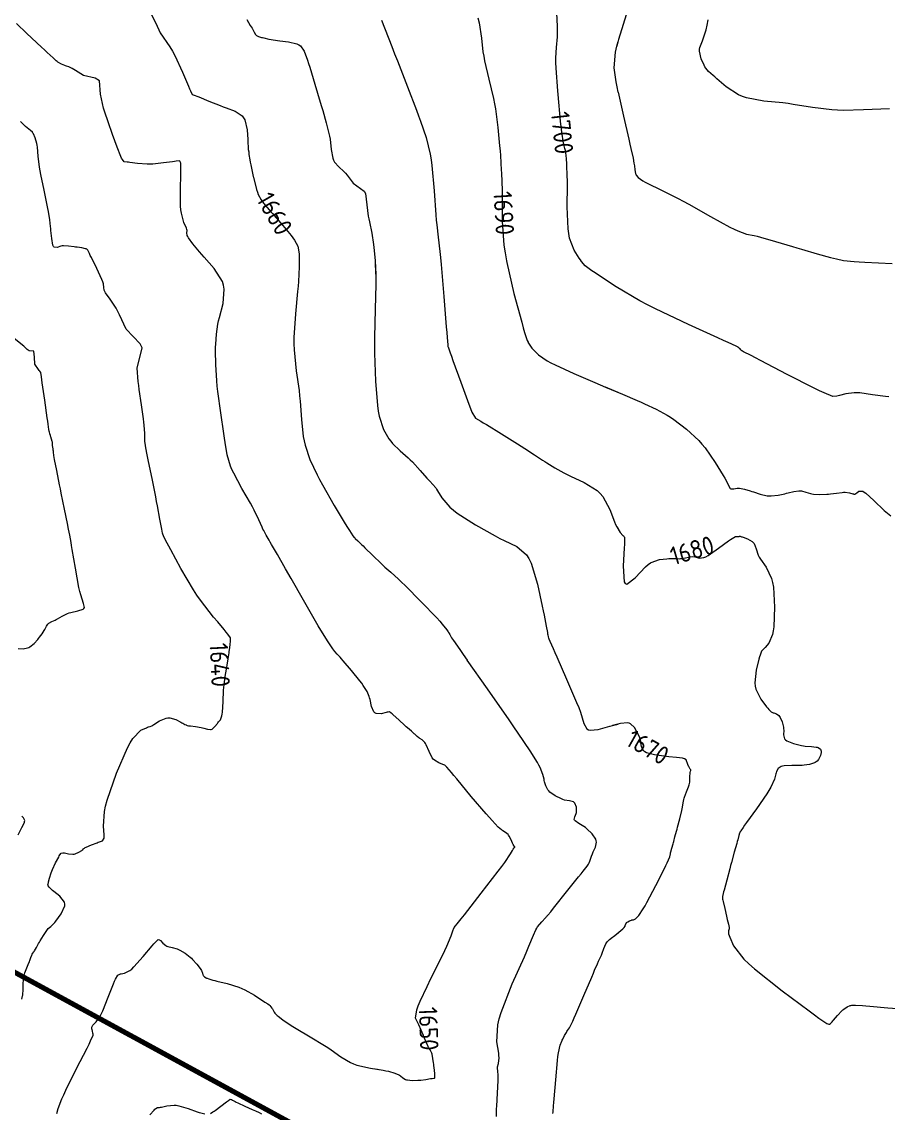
# Model space of a CAD drawing. Header units: millimetres. Extents: x 837477 to 838477, y 1189014 to 1191014.
# Drawn here: x 837752.1 to 837930.6, y 1190321.9 to 1190546.6 of the extents above; entities that cross this region are included whole.
import ezdxf

# ---------------------------------------------------------------- set-up
doc = ezdxf.new("R2010")
doc.units = ezdxf.units.MM
doc.header["$LTSCALE"] = 0.3
doc.layers.add('CORREDORVIA', color=94, linetype='Continuous', lineweight=80)
doc.layers.add('COTAS 10', color=252, linetype='Continuous', lineweight=9)
doc.styles.get("Standard").update_dxf_attribs({"font": 'isocp2.shx', "bigfont": '@extfont2.shx'})

msp = doc.modelspace()

# ---------------------------------------------------------------- linework, layer by layer
at = {"layer": 'CORREDORVIA'}
msp.add_lwpolyline([(838157.033, 1190996.193), (838237.174, 1190821.339), (838237.001, 1190602.875), (838240.031, 1190437.198), (838223.537, 1190366.272), (838184.199, 1189898.277), (837734.304, 1190149.151), (837849.078, 1189569.699), (837751.159, 1189231.384), (837593.191, 1189234.399), (837695.481, 1189679.225), (837660.573, 1189835.358), (837597.737, 1190012.464), (837490.666, 1190492.599), (837964.301, 1190234.408), (838010.155, 1190346.41), (837974.613, 1190516.877), (837969.419, 1190653.334), (837963.574, 1190795.982), (837910.676, 1191000.965)], close=True, dxfattribs=at)
at = {"layer": 'COTAS 10'}
for points in [[(837873.147, 1190577.984), (837875.512, 1190571.023), (837877.422, 1190567.165), (837878.387, 1190565.213), (837878.956, 1190564.035), (837879.428, 1190563.044), (837880.314, 1190561.023), (837880.507, 1190560.329), (837880.541, 1190560.174), (837880.568, 1190560.036), (837880.595, 1190559.672), (837880.531, 1190559.395), (837880.5, 1190559.311), (837880.463, 1190559.223), (837880.281, 1190558.881), (837879.631, 1190557.177), (837879.3, 1190556.231), (837878.902, 1190555.08), (837876.918, 1190549.209), (837875.016, 1190542.976), (837874.67, 1190541.596)], [(837777.711, 1190550.202), (837779.711, 1190546.354), (837780.574, 1190544.377), (837782.602, 1190541.473), (837783.115, 1190540.611), (837783.608, 1190539.723), (837785.213, 1190536.305), (837786.415, 1190533.417), (837786.653, 1190532.862), (837786.85, 1190532.415), (837787.219, 1190531.685), (837787.799, 1190531.456), (837788.129, 1190531.324), (837788.533, 1190531.163), (837790.604, 1190530.331), (837792.992, 1190529.385), (837793.596, 1190529.151), (837794.175, 1190528.93), (837796.059, 1190528.229), (837797.48, 1190527.266), (837797.766, 1190526.878), (837798.007, 1190526.438), (837798.49, 1190524.41), (837798.634, 1190522.435), (837798.661, 1190522.027), (837798.682, 1190521.68), (837798.71, 1190520.93), (837798.712, 1190520.623), (837798.716, 1190520.555), (837798.722, 1190520.495), (837798.757, 1190520.337), (837798.803, 1190520.117), (837798.817, 1190520.018), (837798.83, 1190519.901), (837798.881, 1190519.34), (837799.054, 1190518.211), (837799.145, 1190517.737), (837799.254, 1190517.192), (837799.779, 1190514.765), (837799.805, 1190514.642), (837800.455, 1190512.093), (837800.628, 1190511.549), (837800.797, 1190511.076), (837801.379, 1190509.95), (837801.913, 1190509.31), (837802.052, 1190509.142), (837802.186, 1190508.978), (837802.641, 1190508.421), (837803.394, 1190507.527), (837803.718, 1190507.151), (837804.091, 1190506.719), (837805.855, 1190504.697), (837807.598, 1190502.596), (837807.959, 1190502.115), (837808.267, 1190501.677), (837808.94, 1190500.461), (837809.186, 1190499.233), (837809.225, 1190498.787), (837809.252, 1190498.296), (837809.246, 1190496.142), (837809.071, 1190493.173), (837808.992, 1190492.168), (837808.9, 1190491.084), (837808.456, 1190486.506), (837808.16, 1190481.602), (837808.161, 1190480.311), (837808.197, 1190479.05), (837808.629, 1190474.739), (837809.198, 1190470.699), (837809.321, 1190469.609), (837809.43, 1190468.531), (837809.7, 1190464.739), (837810.071, 1190461.213), (837810.243, 1190460.303), (837810.446, 1190459.42), (837811.431, 1190456.471), (837812.924, 1190453.34), (837813.446, 1190452.344), (837814.017, 1190451.291), (837816.471, 1190447.02), (837818.738, 1190443.238), (837819.19, 1190442.494), (837819.566, 1190441.881), (837820.289, 1190440.761), (837820.58, 1190440.448), (837820.684, 1190440.344), (837820.797, 1190440.232), (837821.289, 1190439.767), (837822.103, 1190438.986), (837822.42, 1190438.676), (837822.777, 1190438.324), (837824.394, 1190436.714), (837826.104, 1190435.046), (837826.519, 1190434.659), (837826.909, 1190434.303), (837828.106, 1190433.286), (837829.697, 1190431.854), (837830.335, 1190431.237), (837831.059, 1190430.524), (837834.389, 1190427.152), (837837.566, 1190423.844), (837838.195, 1190423.172), (837838.715, 1190422.605), (837839.684, 1190421.439), (837839.926, 1190420.991), (837839.987, 1190420.878), (837840.046, 1190420.769), (837840.239, 1190420.414), (837840.464, 1190420.035), (837840.543, 1190419.911), (837840.63, 1190419.778), (837841.004, 1190419.228), (837842.339, 1190417.327), (837843.031, 1190416.342), (837843.863, 1190415.159)], [(837874.923, 1190491.834), (837874.506, 1190492.079), (837870.915, 1190494.428), (837870.173, 1190494.929), (837869.54, 1190495.364), (837868.164, 1190496.399), (837867.406, 1190497.258), (837867.163, 1190497.584), (837866.906, 1190497.948), (837865.858, 1190499.58), (837864.95, 1190502.094), (837864.782, 1190503.015), (837864.649, 1190504.033), (837864.47, 1190508.519), (837864.49, 1190512.967), (837864.487, 1190513.562), (837864.484, 1190513.96), (837864.472, 1190514.849), (837864.387, 1190517.201), (837864.28, 1190518.601), (837864.255, 1190518.89), (837864.232, 1190519.136), (837864.165, 1190519.672), (837864.062, 1190520.133), (837864.016, 1190520.333), (837863.963, 1190520.564), (837863.708, 1190521.66), (837863.347, 1190523.985), (837863.227, 1190524.99), (837863.097, 1190526.153), (837862.557, 1190531.66), (837862.498, 1190532.458), (837862.146, 1190537.12), (837862.098, 1190538.252), (837862.078, 1190539.22), (837862.245, 1190541.348), (837862.445, 1190543.524), (837862.447, 1190544.523), (837862.424, 1190545.693), (837862.147, 1190551.348)], [(837825.068, 1190404.17), (837824.84, 1190404.306), (837824.641, 1190404.498), (837824.165, 1190405.643), (837823.845, 1190407.031), (837823.745, 1190407.375), (837823.639, 1190407.702), (837823.213, 1190408.736), (837822.442, 1190409.952), (837822.118, 1190410.394), (837821.747, 1190410.882), (837820.009, 1190413.021), (837818.306, 1190415.024), (837817.956, 1190415.425), (837817.659, 1190415.759), (837817.028, 1190416.413), (837816.572, 1190416.937), (837816.385, 1190417.19), (837816.172, 1190417.489), (837815.184, 1190418.96), (837813.7, 1190421.353), (837813.174, 1190422.234), (837812.598, 1190423.21), (837810.102, 1190427.523), (837807.563, 1190431.963), (837806.399, 1190433.999), (837804.736, 1190436.91), (837803.539, 1190438.999), (837803.273, 1190439.46), (837803.036, 1190439.871), (837802.416, 1190440.931), (837801.924, 1190441.85), (837801.767, 1190442.172), (837801.602, 1190442.524), (837800.931, 1190444.036), (837799.95, 1190446.068), (837799.59, 1190446.748), (837799.19, 1190447.477), (837797.428, 1190450.533), (837795.74, 1190453.65), (837795.389, 1190454.418), (837795.087, 1190455.145), (837794.417, 1190457.428), (837794.003, 1190459.981), (837793.863, 1190460.878), (837793.712, 1190461.858), (837793.075, 1190466.086), (837792.487, 1190470.519), (837792.367, 1190471.629), (837792.265, 1190472.687), (837792.05, 1190476.086), (837792.011, 1190478.906), (837792.02, 1190479.601), (837792.039, 1190480.258), (837792.177, 1190482.317), (837792.506, 1190484.384), (837792.644, 1190485.045), (837792.802, 1190485.745), (837793.544, 1190488.593), (837793.799, 1190491.585), (837793.65, 1190492.375), (837793.407, 1190493.149), (837791.734, 1190495.804), (837789.664, 1190498.14), (837789.169, 1190498.712), (837788.708, 1190499.251), (837787.329, 1190500.928), (837786.44, 1190502.162), (837786.288, 1190502.422), (837786.177, 1190502.647), (837786.117, 1190503.164), (837786.149, 1190503.667), (837786.096, 1190503.884), (837786.016, 1190504.134), (837785.504, 1190505.316), (837784.972, 1190507.204), (837784.88, 1190507.899), (837784.811, 1190508.67), (837784.762, 1190512.074), (837784.838, 1190515.277), (837784.848, 1190515.921), (837784.854, 1190516.459), (837784.835, 1190517.524), (837784.751, 1190517.826), (837784.716, 1190517.883), (837784.676, 1190517.928), (837784.488, 1190517.997), (837783.862, 1190517.928), (837783.546, 1190517.886), (837783.168, 1190517.834), (837781.287, 1190517.565), (837779.079, 1190517.346), (837778.495, 1190517.325), (837777.922, 1190517.322), (837775.952, 1190517.456), (837774.377, 1190517.66), (837774.053, 1190517.702), (837773.779, 1190517.737), (837773.195, 1190517.809), (837772.811, 1190518.284), (837772.662, 1190518.574), (837772.495, 1190518.931), (837771.739, 1190520.792), (837770.778, 1190523.434), (837770.482, 1190524.285), (837770.172, 1190525.187), (837768.945, 1190528.874), (837768.297, 1190531.715), (837768.077, 1190534.486), (837767.221, 1190535.023), (837764.786, 1190535.593), (837763.141, 1190536.615), (837762.792, 1190536.821), (837762.488, 1190536.994), (837761.771, 1190537.344), (837761.287, 1190537.517), (837761.129, 1190537.58), (837760.962, 1190537.649), (837760.271, 1190537.951), (837759.542, 1190538.35), (837759.351, 1190538.48), (837759.163, 1190538.619), (837758.524, 1190539.194), (837757.325, 1190540.355), (837756.786, 1190540.864), (837756.156, 1190541.454), (837753.133, 1190544.262), (837751.016, 1190546.27)], [(837798.48, 1190547.096), (837799.169, 1190545.861), (837799.541, 1190545.339), (837799.631, 1190545.194), (837799.715, 1190545.048), (837799.972, 1190544.515), (837800.243, 1190544.051), (837800.335, 1190543.949), (837800.435, 1190543.857), (837800.861, 1190543.619), (837801.477, 1190543.438), (837801.697, 1190543.383), (837801.938, 1190543.325), (837802.987, 1190543.096), (837804.335, 1190542.857), (837804.764, 1190542.793), (837805.218, 1190542.73), (837807.061, 1190542.507), (837808.775, 1190542.08), (837809.147, 1190541.888), (837809.475, 1190541.664), (837810.29, 1190540.585), (837810.946, 1190538.757), (837811.174, 1190538.059), (837811.422, 1190537.279), (837812.485, 1190533.771), (837813.569, 1190530.09), (837813.831, 1190529.201), (837814.076, 1190528.368), (837814.823, 1190525.83), (837815.368, 1190523.672), (837815.486, 1190523.078), (837815.59, 1190522.487), (837815.848, 1190520.365), (837816.182, 1190518.526), (837816.335, 1190518.113), (837816.513, 1190517.741), (837817.374, 1190516.744), (837818.453, 1190515.796), (837818.77, 1190515.455), (837819.094, 1190515.08), (837820.329, 1190513.441), (837822.652, 1190511.786), (837822.912, 1190511.265), (837823.431, 1190506.642), (837823.584, 1190506.051), (837823.729, 1190505.443), (837824.19, 1190503.112), (837824.552, 1190500.759), (837824.635, 1190500.138), (837824.71, 1190499.529), (837824.918, 1190497.439), (837825.008, 1190494.686), (837825.008, 1190493.659), (837824.998, 1190492.517), (837824.872, 1190487.439), (837824.766, 1190481.626), (837824.768, 1190480.02), (837824.784, 1190478.417), (837824.954, 1190472.642), (837825.362, 1190467.603), (837825.527, 1190466.463), (837825.716, 1190465.434), (837826.588, 1190462.642), (837827.736, 1190460.717), (837828.099, 1190460.234), (837828.481, 1190459.774), (837830.024, 1190458.296), (837831.679, 1190456.86), (837832.131, 1190456.427), (837832.581, 1190455.978), (837834.184, 1190454.227), (837835.55, 1190452.656), (837835.85, 1190452.32), (837836.116, 1190452.027), (837836.794, 1190451.325), (837837.354, 1190450.645), (837837.545, 1190450.365), (837837.753, 1190450.046), (837838.635, 1190448.561), (837840.299, 1190446.649), (837841, 1190446.061), (837841.804, 1190445.446), (837845.574, 1190443.011), (837849.585, 1190440.745), (837850.541, 1190440.238), (837851.43, 1190439.782), (837854.084, 1190438.567), (837856.087, 1190436.842), (837856.567, 1190436.065), (837857.013, 1190435.157), (837858.352, 1190430.796), (837859.31, 1190426.301), (837859.516, 1190425.308), (837859.696, 1190424.424), (837860.133, 1190422.144), (837860.358, 1190420.853), (837860.404, 1190420.593), (837860.444, 1190420.376), (837860.529, 1190419.943), (837860.605, 1190419.713), (837860.638, 1190419.624), (837860.677, 1190419.523), (837860.861, 1190419.067), (837861.526, 1190417.543), (837861.868, 1190416.77), (837862.278, 1190415.845), (837864.328, 1190411.235), (837866.393, 1190406.428), (837866.812, 1190405.379), (837867.166, 1190404.452), (837867.893, 1190402.122), (837868.523, 1190401), (837868.816, 1190400.834), (837869.159, 1190400.732), (837870.824, 1190400.885), (837872.749, 1190401.421), (837873.256, 1190401.56), (837873.299, 1190401.572), (837873.751, 1190401.694), (837874.923, 1190402.004)], [(837826.226, 1190547.01), (837828.321, 1190541.563), (837828.899, 1190540.07), (837829.477, 1190538.584), (837831.557, 1190533.272), (837833.41, 1190528.467), (837833.844, 1190527.301), (837834.243, 1190526.206), (837835.402, 1190522.845), (837836.222, 1190519.397), (837836.409, 1190518.248), (837836.579, 1190517.014), (837837.045, 1190511.855), (837837.387, 1190506.913), (837837.478, 1190505.817), (837837.568, 1190504.837), (837837.88, 1190502.282), (837838.243, 1190499.324), (837838.366, 1190498.091), (837838.498, 1190496.678), (837839.052, 1190490.081), (837839.547, 1190483.821), (837839.641, 1190482.621), (837839.717, 1190481.653), (837839.835, 1190480.081), (837839.834, 1190480.018), (837839.834, 1190479.983), (837839.836, 1190479.92), (837839.851, 1190479.845), (837839.859, 1190479.819), (837839.869, 1190479.792), (837839.92, 1190479.678), (837840.355, 1190478.483), (837840.607, 1190477.774), (837840.916, 1190476.902), (837842.508, 1190472.388), (837844.171, 1190467.86), (837844.525, 1190466.979), (837844.833, 1190466.259), (837845.562, 1190465.007), (837846.64, 1190464.392), (837847.168, 1190464.074), (837847.796, 1190463.693), (837850.893, 1190461.785), (837854.222, 1190459.702), (837854.997, 1190459.211), (837855.708, 1190458.757), (837857.743, 1190457.427), (837859.361, 1190456.361), (837859.809, 1190456.074), (837860.256, 1190455.791), (837861.874, 1190454.795), (837863.785, 1190453.742), (837864.418, 1190453.422), (837865.096, 1190453.089), (837867.919, 1190451.786), (837870.629, 1190450.087), (837871.235, 1190449.505), (837871.779, 1190448.875), (837873.222, 1190446.199), (837874.185, 1190443.65), (837874.425, 1190443.101), (837874.655, 1190442.62), (837874.923, 1190442.192)], [(837846.032, 1190547.453), (837846.289, 1190546.408), (837846.771, 1190543.302), (837847.087, 1190540.432), (837847.241, 1190539.538), (837847.423, 1190538.599), (837848.318, 1190534.849), (837849.262, 1190530.861), (837849.475, 1190529.773), (837849.668, 1190528.692), (837850.189, 1190524.849), (837850.53, 1190521.113), (837850.61, 1190520.1), (837850.683, 1190519.096), (837850.862, 1190516.055), (837850.891, 1190515.551), (837851.016, 1190511.897), (837851.036, 1190510.826), (837851.051, 1190509.729), (837851.052, 1190505.551), (837851.4, 1190500.627), (837851.634, 1190499.06), (837851.926, 1190497.404), (837851.999, 1190497.09)], [(837930.824, 1190528.7), (837925.513, 1190528.539), (837921.268, 1190528.403), (837920.118, 1190528.438), (837918.979, 1190528.505), (837914.958, 1190529.01), (837911.022, 1190529.644), (837909.937, 1190529.793), (837908.854, 1190529.93), (837904.958, 1190530.33), (837901.402, 1190530.975), (837900.533, 1190531.267), (837899.714, 1190531.608), (837897.173, 1190533.251), (837895.275, 1190534.928), (837894.861, 1190535.291), (837894.496, 1190535.61), (837893.579, 1190536.398), (837892.977, 1190537.11), (837892.81, 1190537.382), (837892.643, 1190537.685), (837892.039, 1190539.049), (837891.71, 1190540.575), (837891.716, 1190540.98), (837891.765, 1190541.379), (837892.293, 1190542.756), (837893.062, 1190545.017), (837893.262, 1190545.972), (837893.456, 1190547.071)], [(837874.932, 1190532.129), (837874.706, 1190533.264), (837874.513, 1190534.297), (837874.093, 1190537.176), (837874.403, 1190540.367), (837874.67, 1190541.596), (837874.923, 1190542.607)], [(837874.932, 1190532.129), (837876.026, 1190527.176), (837877.127, 1190522.439), (837877.357, 1190521.439), (837877.555, 1190520.575), (837878.001, 1190518.581), (837878.202, 1190517.53), (837878.245, 1190517.261), (837878.283, 1190517), (837878.375, 1190516.138), (837878.511, 1190515.407), (837878.576, 1190515.23), (837878.654, 1190515.064), (837879.034, 1190514.557), (837880.036, 1190513.904), (837880.506, 1190513.647), (837881.059, 1190513.356), (837883.748, 1190512.029), (837887.277, 1190510.251), (837888.359, 1190509.677), (837889.487, 1190509.067), (837893.938, 1190506.567), (837897.969, 1190504.345), (837898.831, 1190503.911), (837899.584, 1190503.556), (837901.387, 1190502.925), (837902.96, 1190502.617), (837903.569, 1190502.465), (837904.251, 1190502.283), (837907.34, 1190501.387), (837910.837, 1190500.34), (837911.777, 1190500.064), (837912.705, 1190499.794), (837915.953, 1190498.87), (837918.715, 1190498.119), (837919.336, 1190497.958), (837919.894, 1190497.817), (837921.39, 1190497.48), (837923.585, 1190497.26), (837924.585, 1190497.193), (837925.754, 1190497.124), (837931.39, 1190496.852)], [(837752.07, 1190345.362), (837752.272, 1190345.991), (837752.308, 1190346.185), (837752.336, 1190346.387), (837752.362, 1190347.191), (837752.354, 1190348.043), (837752.36, 1190348.277), (837752.369, 1190348.509), (837752.434, 1190349.337), (837752.596, 1190350.215), (837752.668, 1190350.478), (837752.752, 1190350.75), (837753.15, 1190351.806), (837753.565, 1190352.809), (837753.659, 1190353.047), (837753.744, 1190353.268), (837753.976, 1190353.927), (837754.143, 1190354.394), (837754.187, 1190354.495), (837754.23, 1190354.583), (837754.377, 1190354.799), (837754.571, 1190355.06), (837754.644, 1190355.176), (837754.726, 1190355.312), (837755.089, 1190355.96), (837755.567, 1190356.815), (837755.721, 1190357.081), (837755.884, 1190357.36), (837756.549, 1190358.471), (837757.22, 1190359.479), (837757.386, 1190359.692), (837757.543, 1190359.877), (837758.042, 1190360.309), (837758.646, 1190360.854), (837758.871, 1190361.11), (837759.121, 1190361.412), (837760.229, 1190362.885), (837760.956, 1190364.526), (837760.965, 1190364.935), (837760.891, 1190365.323), (837759.93, 1190366.56), (837758.677, 1190367.517), (837758.419, 1190367.728), (837758.199, 1190367.917), (837757.726, 1190368.406), (837757.551, 1190368.692), (837757.519, 1190368.754), (837757.495, 1190368.807), (837757.467, 1190368.934), (837757.531, 1190369.185), (837757.565, 1190369.317), (837757.606, 1190369.476), (837757.812, 1190370.273), (837758.158, 1190371.344), (837758.287, 1190371.675), (837758.43, 1190372.022), (837759.067, 1190373.399), (837759.691, 1190374.607), (837759.826, 1190374.847), (837759.944, 1190375.046), (837760.235, 1190375.423), (837760.573, 1190375.47), (837760.721, 1190375.461), (837760.894, 1190375.442), (837761.713, 1190375.295), (837762.638, 1190375.211), (837762.876, 1190375.232), (837763.107, 1190375.272), (837763.876, 1190375.578), (837764.448, 1190375.947), (837764.555, 1190376.027), (837764.639, 1190376.097), (837764.755, 1190376.27), (837764.992, 1190376.465), (837765.152, 1190376.548), (837765.353, 1190376.644), (837766.42, 1190377.099), (837767.587, 1190377.559), (837767.852, 1190377.658), (837768.09, 1190377.745), (837768.739, 1190377.959), (837769.058, 1190378.499), (837769.088, 1190378.793), (837769.094, 1190379.148), (837768.909, 1190380.95), (837769.112, 1190383.97), (837769.363, 1190385.093), (837769.699, 1190386.341), (837771.617, 1190391.884), (837773.886, 1190397.114), (837774.443, 1190398.164), (837774.969, 1190399.041), (837776.614, 1190400.771), (837777.789, 1190401.251), (837778.019, 1190401.34), (837778.208, 1190401.411), (837778.545, 1190401.508), (837778.879, 1190401.665), (837779.065, 1190401.774), (837779.292, 1190401.911), (837780.452, 1190402.638), (837781.834, 1190403.239), (837782.201, 1190403.296), (837782.562, 1190403.305), (837783.808, 1190402.943), (837784.829, 1190402.376), (837785.049, 1190402.257), (837785.24, 1190402.154), (837785.703, 1190401.916), (837785.942, 1190401.805), (837785.994, 1190401.781), (837786.039, 1190401.761), (837786.147, 1190401.712), (837786.453, 1190401.659), (837786.623, 1190401.635), (837786.83, 1190401.607), (837787.882, 1190401.473), (837789.046, 1190401.291), (837789.323, 1190401.234), (837789.58, 1190401.172), (837790.345, 1190400.924), (837790.965, 1190400.846), (837791.131, 1190400.892), (837791.294, 1190400.967), (837791.864, 1190401.483), (837792.376, 1190402.125), (837792.503, 1190402.28), (837792.623, 1190402.426), (837793.003, 1190402.869), (837793.292, 1190403.672), (837793.354, 1190404.044), (837793.41, 1190404.482), (837793.546, 1190406.604), (837793.669, 1190408.954), (837793.716, 1190409.535), (837793.768, 1190410.086), (837794.003, 1190411.824), (837794.26, 1190413.315), (837794.326, 1190413.71), (837794.39, 1190414.098), (837794.603, 1190415.435), (837794.785, 1190416.658), (837794.829, 1190416.974), (837794.871, 1190417.28), (837794.999, 1190418.303), (837795.084, 1190419.11), (837795.098, 1190419.28), (837795.108, 1190419.427), (837795.111, 1190419.763), (837794.555, 1190420.532), (837794.213, 1190420.951), (837793.789, 1190421.459), (837792.452, 1190423.023), (837791.58, 1190424.04), (837788.886, 1190427.499), (837788.157, 1190428.56), (837787.435, 1190429.667), (837784.887, 1190434.04), (837782.828, 1190437.875), (837782.413, 1190438.643), (837782.067, 1190439.283), (837781.378, 1190440.531), (837781.098, 1190441.344), (837781.008, 1190441.709), (837780.914, 1190442.135), (837780.531, 1190444.18), (837780.032, 1190446.953), (837779.864, 1190447.838), (837779.683, 1190448.773), (837778.925, 1190452.574), (837778.214, 1190456.061), (837777.933, 1190457.438), (837777.631, 1190458.925), (837777.494, 1190459.88), (837777.468, 1190460.184), (837777.447, 1190460.506), (837777.414, 1190461.813), (837777.311, 1190463.59), (837777.245, 1190464.208), (837777.163, 1190464.881), (837776.734, 1190467.768), (837776.277, 1190470.894), (837776.178, 1190471.717), (837776.09, 1190472.523), (837775.873, 1190475.284), (837776.874, 1190479.51), (837776.498, 1190480.314), (837773.596, 1190483.359), (837772.25, 1190486.296), (837771.888, 1190486.99), (837771.531, 1190487.631), (837770.279, 1190489.517), (837769.342, 1190490.823), (837769.183, 1190491.1), (837769.067, 1190491.34), (837769.013, 1190491.898), (837768.928, 1190492.692), (837768.793, 1190493.08), (837768.61, 1190493.541), (837767.545, 1190495.815), (837766.426, 1190498.07), (837766.209, 1190498.519), (837766.031, 1190498.891), (837765.724, 1190499.605), (837765.503, 1190499.808), (837765.379, 1190499.858), (837765.229, 1190499.907), (837764.462, 1190500.062), (837763.472, 1190500.207), (837763.181, 1190500.249), (837762.882, 1190500.291), (837761.744, 1190500.453), (837760.654, 1190500.513), (837760.387, 1190500.492), (837760.134, 1190500.455), (837759.346, 1190500.186), (837758.758, 1190500.234), (837758.631, 1190500.396), (837758.52, 1190500.623), (837758.253, 1190501.984), (837758.091, 1190503.661), (837758.047, 1190504.089), (837758.004, 1190504.5), (837757.852, 1190505.851), (837757.581, 1190507.544), (837757.463, 1190508.17), (837757.326, 1190508.864), (837756.677, 1190511.942), (837756.027, 1190515.167), (837755.889, 1190515.955), (837755.769, 1190516.697), (837755.491, 1190518.996), (837755.299, 1190520.792), (837755.233, 1190521.216), (837755.162, 1190521.609), (837754.861, 1190522.766), (837754.505, 1190523.57), (837754.399, 1190523.741), (837754.29, 1190523.889), (837753.868, 1190524.236), (837752.855, 1190525.076), (837752.372, 1190525.536), (837751.801, 1190526.093)], [(837825.008, 1190494.686), (837824.923, 1190497.272)], [(837851.999, 1190497.09), (837853.476, 1190490.688), (837855.069, 1190484.762), (837855.389, 1190483.605), (837855.656, 1190482.657), (837856.181, 1190480.979), (837856.378, 1190480.641), (837856.437, 1190480.538), (837856.499, 1190480.431), (837856.74, 1190480.01), (837857.171, 1190479.438), (837857.352, 1190479.237), (837857.56, 1190479.016), (837858.533, 1190478.061), (837860.352, 1190476.809), (837861.092, 1190476.402), (837861.935, 1190475.967), (837865.835, 1190474.177), (837870.148, 1190472.332), (837871.252, 1190471.864), (837872.316, 1190471.414), (837875.835, 1190469.941), (837878.883, 1190468.648), (837879.652, 1190468.311), (837880.387, 1190467.984), (837882.772, 1190466.878), (837885.046, 1190465.612), (837885.712, 1190465.184), (837886.394, 1190464.722), (837888.99, 1190462.772), (837891.547, 1190460.398), (837892.205, 1190459.669), (837892.842, 1190458.91), (837894.958, 1190455.906), (837896.587, 1190453.205), (837896.916, 1190452.635), (837897.192, 1190452.142), (837897.747, 1190451.006), (837898.033, 1190450.542), (837898.139, 1190450.472), (837898.256, 1190450.428), (837898.777, 1190450.482), (837899.474, 1190450.6), (837899.703, 1190450.596), (837899.947, 1190450.577), (837900.957, 1190450.376), (837902.134, 1190450.036), (837902.484, 1190449.929), (837902.843, 1190449.816), (837904.228, 1190449.362), (837905.673, 1190449.03), (837906.07, 1190448.994), (837906.467, 1190448.983), (837907.891, 1190449.142), (837909.248, 1190449.453), (837909.602, 1190449.536), (837909.947, 1190449.618), (837911.115, 1190449.903), (837912.17, 1190450.052), (837912.444, 1190450.048), (837912.711, 1190450.025), (837913.607, 1190449.775), (837914.566, 1190449.47), (837914.873, 1190449.412), (837915.197, 1190449.364), (837916.515, 1190449.284), (837917.912, 1190449.325), (837918.286, 1190449.353), (837918.654, 1190449.388), (837919.936, 1190449.577), (837921.099, 1190449.723), (837921.393, 1190449.733), (837921.674, 1190449.728), (837922.586, 1190449.599), (837923.269, 1190449.428), (837923.406, 1190449.397), (837923.521, 1190449.374), (837923.747, 1190449.352), (837923.914, 1190449.461), (837923.991, 1190449.521), (837924.082, 1190449.595), (837924.52, 1190449.967), (837925.312, 1190449.947), (837925.625, 1190449.773), (837925.979, 1190449.526), (837927.597, 1190448.024), (837929.729, 1190446.012), (837930.407, 1190445.442), (837931.122, 1190444.868)], [(837930.676, 1190469.428), (837930.006, 1190469.459), (837927.325, 1190469.828), (837924.724, 1190470.202), (837924.105, 1190470.235), (837923.53, 1190470.238), (837921.819, 1190469.996), (837920.551, 1190469.649), (837920.255, 1190469.586), (837919.983, 1190469.537), (837919.2, 1190469.48), (837917.373, 1190470.198), (837916.443, 1190470.638), (837915.328, 1190471.183), (837909.77, 1190474.021), (837904.28, 1190476.875), (837903.209, 1190477.43), (837902.333, 1190477.883), (837900.788, 1190478.67), (837900.534, 1190478.809), (837900.47, 1190478.854), (837900.41, 1190478.901), (837900.219, 1190479.095), (837900.054, 1190479.286), (837900.011, 1190479.332), (837899.968, 1190479.375), (837899.824, 1190479.506), (837899.657, 1190479.622), (837899.6, 1190479.656), (837899.539, 1190479.691), (837899.281, 1190479.824), (837897.601, 1190480.59), (837896.642, 1190481.024), (837895.47, 1190481.554), (837889.458, 1190484.27), (837882.659, 1190487.502), (837880.991, 1190488.358), (837879.416, 1190489.196), (837874.506, 1190492.079)], [(837751.355, 1190417.594), (837752.393, 1190417.52), (837753.295, 1190417.672), (837753.538, 1190417.775), (837753.778, 1190417.905), (837754.62, 1190418.595), (837755.377, 1190419.427), (837755.562, 1190419.647), (837755.738, 1190419.863), (837756.287, 1190420.603), (837756.714, 1190421.273), (837756.813, 1190421.444), (837756.904, 1190421.609), (837757.161, 1190422.152), (837757.451, 1190422.601), (837757.563, 1190422.708), (837757.689, 1190422.806), (837758.254, 1190423.097), (837758.98, 1190423.413), (837759.206, 1190423.528), (837759.443, 1190423.655), (837760.391, 1190424.211), (837761.507, 1190424.763), (837761.851, 1190424.886), (837762.21, 1190424.998), (837763.631, 1190425.295), (837764.739, 1190425.666), (837764.901, 1190425.824), (837765, 1190426.006), (837764.834, 1190426.862), (837764.222, 1190428.585), (837764.04, 1190429.312), (837763.853, 1190430.149), (837763.131, 1190434.077), (837762.494, 1190437.945), (837762.36, 1190438.744), (837762.245, 1190439.425), (837761.981, 1190440.899), (837761.728, 1190442.145), (837761.493, 1190443.301), (837760.899, 1190446.232), (837760.225, 1190449.568), (837760.049, 1190450.443), (837759.877, 1190451.298), (837759.297, 1190454.208), (837758.856, 1190456.476), (837758.773, 1190456.926), (837758.706, 1190457.298), (837758.608, 1190457.998), (837758.602, 1190458.222), (837758.594, 1190458.293), (837758.584, 1190458.369), (837758.525, 1190458.679), (837758.466, 1190459.018), (837758.455, 1190459.113), (837758.448, 1190459.208), (837758.443, 1190459.555), (837758.417, 1190459.937), (837758.396, 1190460.055), (837758.369, 1190460.178), (837758.225, 1190460.665), (837758.059, 1190461.155), (837758.018, 1190461.281), (837757.98, 1190461.401), (837757.864, 1190461.8), (837757.776, 1190462.156), (837757.756, 1190462.25), (837757.738, 1190462.342), (837757.686, 1190462.658), (837757.53, 1190463.767), (837757.446, 1190464.359), (837757.343, 1190465.074), (837756.824, 1190468.688), (837756.311, 1190472.251), (837756.213, 1190472.934), (837756.134, 1190473.486), (837756.006, 1190474.385), (837755.821, 1190474.673), (837755.705, 1190474.839), (837755.562, 1190475.043), (837754.812, 1190476.095), (837754.691, 1190477.556), (837754.578, 1190478.798), (837753.582, 1190478.867), (837753.171, 1190479.154), (837752.868, 1190479.459), (837752.489, 1190479.805), (837750.495, 1190481.394)], [(837874.923, 1190470.323), (837872.316, 1190471.414)], [(837874.655, 1190442.62), (837875.39, 1190441.447), (837875.929, 1190440.857), (837876.034, 1190440.744), (837876.121, 1190440.652), (837876.276, 1190440.5), (837876.247, 1190439.578), (837876.217, 1190439.001), (837876.177, 1190438.283), (837875.956, 1190434.529), (837876.164, 1190431.32), (837876.395, 1190430.946), (837876.701, 1190430.796), (837878.431, 1190432.115), (837880.549, 1190434.386), (837881.1, 1190434.837), (837881.634, 1190435.21), (837881.738, 1190435.251), (837883.434, 1190435.915), (837884.978, 1190436.062), (837885.35, 1190436.084), (837885.7, 1190436.098), (837886.764, 1190436.078), (837887.631, 1190436.057), (837887.855, 1190436.07), (837888.072, 1190436.09), (837888.801, 1190436.229), (837889.44, 1190436.386), (837889.601, 1190436.417), (837889.755, 1190436.443), (837890.253, 1190436.494), (837890.736, 1190436.452), (837890.88, 1190436.419), (837891.029, 1190436.377), (837891.607, 1190436.148), (837892.59, 1190436.287), (837892.995, 1190436.476), (837893.458, 1190436.731), (837895.609, 1190438.197), (837897.681, 1190439.722), (837898.093, 1190440.013), (837898.436, 1190440.248), (837899.09, 1190440.627), (837899.26, 1190440.636), (837899.297, 1190440.638), (837899.33, 1190440.641), (837899.41, 1190440.65), (837899.473, 1190440.653), (837899.495, 1190440.652), (837899.518, 1190440.651), (837899.616, 1190440.638), (837899.72, 1190440.63), (837899.747, 1190440.631), (837899.774, 1190440.633), (837899.863, 1190440.655), (837899.945, 1190440.676), (837899.966, 1190440.679), (837899.988, 1190440.679), (837900.062, 1190440.67), (837900.343, 1190440.578), (837900.495, 1190440.528), (837900.679, 1190440.466), (837901.612, 1190440.152), (837902.575, 1190439.602), (837902.778, 1190439.392), (837902.954, 1190439.157), (837903.359, 1190438.098), (837903.814, 1190436.776), (837904.021, 1190436.375), (837904.263, 1190435.958), (837905.431, 1190434.327), (837906.549, 1190432.006), (837906.76, 1190431.155), (837906.929, 1190430.213), (837907.181, 1190426.059), (837906.983, 1190422.038), (837906.867, 1190421.18), (837906.725, 1190420.434), (837905.991, 1190418.662), (837905.211, 1190417.766), (837905.04, 1190417.572), (837904.888, 1190417.402), (837904.499, 1190416.98), (837904.165, 1190416.217), (837904.047, 1190415.831), (837903.917, 1190415.369), (837903.359, 1190413.07), (837903.125, 1190410.456), (837903.2, 1190409.795), (837903.336, 1190409.162), (837904.334, 1190407.104), (837905.505, 1190405.565), (837905.75, 1190405.258), (837905.962, 1190405.004), (837906.442, 1190404.52), (837906.766, 1190404.367), (837906.879, 1190404.322), (837907.002, 1190404.277), (837907.53, 1190404.102), (837908.076, 1190403.734), (837908.211, 1190403.567), (837908.338, 1190403.371), (837908.738, 1190402.427), (837908.993, 1190401.336), (837909.029, 1190401.047), (837909.05, 1190400.763), (837909.001, 1190399.788), (837909.225, 1190398.939), (837909.418, 1190398.736), (837909.669, 1190398.546), (837911.046, 1190397.973), (837912.681, 1190397.582), (837913.093, 1190397.506), (837913.487, 1190397.446), (837914.765, 1190397.345), (837915.753, 1190397.262), (837915.965, 1190397.212), (837916.15, 1190397.151), (837916.595, 1190396.831), (837916.76, 1190396.39), (837916.769, 1190396.252), (837916.762, 1190396.107), (837916.604, 1190395.528), (837916.341, 1190394.973), (837916.268, 1190394.843), (837916.195, 1190394.725), (837915.931, 1190394.384), (837915.533, 1190394.114), (837915.376, 1190394.04), (837915.199, 1190393.966), (837914.388, 1190393.7), (837913.254, 1190393.502), (837912.872, 1190393.47), (837912.462, 1190393.448), (837910.736, 1190393.454), (837909.135, 1190393.409), (837908.802, 1190393.355), (837908.518, 1190393.283), (837907.894, 1190392.874), (837907.586, 1190392.212), (837907.502, 1190391.981), (837907.418, 1190391.729), (837907.119, 1190390.646), (837906.377, 1190388.97), (837906.014, 1190388.345), (837905.582, 1190387.65), (837903.453, 1190384.556), (837901.387, 1190381.697), (837900.995, 1190381.149), (837900.68, 1190380.708), (837900.195, 1190379.996), (837900.197, 1190379.965), (837900.191, 1190379.953), (837900.181, 1190379.939), (837900.12, 1190379.877), (837900.023, 1190379.703), (837899.992, 1190379.619), (837899.958, 1190379.519), (837899.816, 1190379.025), (837899.576, 1190378.139), (837899.48, 1190377.791), (837899.371, 1190377.398), (837898.871, 1190375.61), (837898.274, 1190373.457), (837898.104, 1190372.835), (837897.933, 1190372.202), (837897.298, 1190369.82), (837896.77, 1190367.81), (837896.665, 1190367.411), (837896.579, 1190367.08), (837896.418, 1190366.452), (837896.465, 1190365.962), (837896.509, 1190365.719), (837896.566, 1190365.428), (837896.887, 1190363.985), (837897.255, 1190362.432), (837897.343, 1190362.071), (837897.424, 1190361.74), (837897.666, 1190360.793), (837897.788, 1190360.129), (837897.793, 1190359.975), (837897.786, 1190359.836), (837897.659, 1190359.442), (837897.692, 1190358.772), (837897.786, 1190358.458), (837897.917, 1190358.088), (837898.697, 1190356.29), (837900.855, 1190353.555), (837901.854, 1190352.595), (837903.028, 1190351.548), (837908.721, 1190347.033), (837914.293, 1190342.906), (837915.392, 1190342.103), (837916.297, 1190341.447), (837917.962, 1190340.304), (837918.321, 1190340.194), (837918.404, 1190340.19), (837918.479, 1190340.196), (837918.69, 1190340.313), (837919.011, 1190340.681), (837919.155, 1190340.846), (837919.324, 1190341.038), (837920.134, 1190341.958), (837921.025, 1190342.902), (837921.245, 1190343.109), (837921.453, 1190343.292), (837922.109, 1190343.755), (837922.725, 1190343.996), (837922.908, 1190344.039), (837923.097, 1190344.072), (837923.823, 1190344.104), (837925.31, 1190343.999), (837925.979, 1190343.946), (837926.758, 1190343.882), (837930.502, 1190343.562), (837934.283, 1190343.243)], [(837849.899, 1190321.147), (837849.879, 1190322.238), (837849.895, 1190322.721), (837849.92, 1190323.282), (837850.088, 1190325.963), (837850.236, 1190328.609), (837850.249, 1190329.149), (837850.249, 1190329.604), (837850.149, 1190330.554), (837850.059, 1190331.033), (837850.067, 1190331.193), (837850.088, 1190331.365), (837850.283, 1190332.084), (837850.41, 1190333.252), (837850.39, 1190333.708), (837850.344, 1190334.221), (837849.979, 1190336.55), (837850.144, 1190340.024), (837850.434, 1190341.259), (837850.83, 1190342.612), (837853.141, 1190348.486), (837855.632, 1190354.063), (837856.141, 1190355.229), (837856.573, 1190356.231), (837857.481, 1190358.486), (837857.986, 1190359.635), (837858.163, 1190359.939), (837858.357, 1190360.239), (837859.191, 1190361.271), (837859.95, 1190362.075), (837860.096, 1190362.23), (837860.214, 1190362.356), (837860.409, 1190362.564), (837860.42, 1190362.577), (837860.422, 1190362.58), (837860.423, 1190362.583), (837860.427, 1190362.588), (837860.429, 1190362.59), (837860.43, 1190362.592), (837860.432, 1190362.594), (837860.438, 1190362.599), (837860.444, 1190362.603), (837860.45, 1190362.608), (837860.452, 1190362.609), (837860.453, 1190362.61), (837860.457, 1190362.612), (837861.049, 1190363.352), (837861.422, 1190363.817), (837861.884, 1190364.396), (837864.307, 1190367.427), (837866.79, 1190370.538), (837867.29, 1190371.167), (837867.709, 1190371.695), (837868.546, 1190372.761), (837868.818, 1190373.164), (837868.881, 1190373.273), (837868.938, 1190373.381), (837869.1, 1190373.762), (837869.228, 1190374.144), (837869.298, 1190374.362), (837869.425, 1190374.767), (837869.63, 1190375.3), (837869.714, 1190375.49), (837869.81, 1190375.699), (837870.256, 1190376.608), (837870.468, 1190377.665), (837870.416, 1190377.967), (837870.317, 1190378.272), (837869.561, 1190379.41), (837868.493, 1190380.445), (837868.197, 1190380.687), (837867.901, 1190380.908), (837866.833, 1190381.545), (837866.055, 1190382.063), (837865.941, 1190382.21), (837865.872, 1190382.358), (837865.991, 1190382.906), (837866.293, 1190383.548), (837866.339, 1190383.756), (837866.368, 1190383.976), (837866.34, 1190384.881), (837866.042, 1190385.682), (837865.902, 1190385.837), (837865.736, 1190385.963), (837864.932, 1190386.179), (837863.893, 1190386.354), (837863.58, 1190386.455), (837863.255, 1190386.578), (837861.991, 1190387.213), (837860.875, 1190388.002), (837860.644, 1190388.221), (837860.447, 1190388.442), (837860.016, 1190389.245), (837859.798, 1190390.102), (837859.734, 1190390.357), (837859.669, 1190390.62), (837859.425, 1190391.633), (837858.87, 1190393.026), (837858.61, 1190393.527), (837858.303, 1190394.08), (837856.812, 1190396.495), (837854.374, 1190400.118), (837853.472, 1190401.431), (837852.471, 1190402.879), (837848.033, 1190409.228), (837843.863, 1190415.159)], [(837824.923, 1190330.961), (837826.525, 1190330.7), (837827.103, 1190330.589), (837827.617, 1190330.482), (837828.932, 1190330.123), (837829.729, 1190329.77), (837829.917, 1190329.666), (837830.09, 1190329.56), (837830.594, 1190329.152), (837831.142, 1190328.809), (837831.343, 1190328.743), (837831.565, 1190328.689), (837832.542, 1190328.599), (837833.653, 1190328.627), (837833.958, 1190328.648), (837834.263, 1190328.675), (837835.358, 1190328.819), (837836.266, 1190328.967), (837836.452, 1190328.994), (837836.611, 1190329.017), (837836.952, 1190329.056), (837837.084, 1190329.068), (837837.11, 1190329.073), (837837.132, 1190329.08), (837837.176, 1190329.113), (837837.188, 1190329.175), (837837.189, 1190329.2), (837837.191, 1190329.229), (837837.19, 1190329.359), (837837.172, 1190329.663), (837837.162, 1190329.802), (837837.15, 1190329.963), (837837.089, 1190330.74), (837836.999, 1190331.673), (837836.969, 1190331.932), (837836.937, 1190332.193), (837836.801, 1190333.139), (837836.619, 1190333.988), (837836.557, 1190334.188), (837836.49, 1190334.372), (837836.206, 1190334.908), (837835.891, 1190335.409), (837835.804, 1190335.57), (837835.716, 1190335.742), (837835.402, 1190336.443), (837835.051, 1190337.294), (837834.94, 1190337.559), (837834.823, 1190337.837), (837834.353, 1190338.95), (837833.869, 1190340.059), (837833.744, 1190340.335), (837833.622, 1190340.597), (837833.215, 1190341.429), (837833.464, 1190343.128), (837833.757, 1190343.936), (837834.147, 1190344.89), (837835.603, 1190347.955), (837836.363, 1190349.556), (837838.738, 1190354.327), (837839.228, 1190355.348), (837839.645, 1190356.238), (837840.549, 1190358.367), (837840.906, 1190359.407), (837840.979, 1190359.611), (837841.041, 1190359.778), (837841.171, 1190360.078), (837842.057, 1190361.2), (837842.595, 1190361.885), (837843.26, 1190362.734), (837846.721, 1190367.154), (837850.257, 1190371.728), (837850.97, 1190372.674), (837851.567, 1190373.481), (837852.765, 1190375.238), (837853.154, 1190375.946), (837853.241, 1190376.091), (837853.32, 1190376.215), (837853.534, 1190376.479), (837853.628, 1190376.611), (837853.631, 1190376.651), (837853.625, 1190376.693), (837853.523, 1190376.857), (837853.323, 1190377.165), (837853.255, 1190377.298), (837853.181, 1190377.45), (837852.872, 1190378.171), (837852.493, 1190378.916), (837852.376, 1190379.084), (837852.254, 1190379.234), (837851.769, 1190379.64), (837851.22, 1190379.996), (837851.057, 1190380.115), (837850.89, 1190380.244), (837850.249, 1190380.786), (837848.989, 1190382.121), (837848.432, 1190382.751), (837847.784, 1190383.493), (837844.696, 1190387.11), (837841.683, 1190390.684), (837841.084, 1190391.398), (837840.587, 1190391.994), (837839.64, 1190393.152), (837839.217, 1190393.513), (837839.05, 1190393.606), (837838.861, 1190393.696), (837837.998, 1190393.997), (837837.078, 1190394.533), (837836.853, 1190394.771), (837836.641, 1190395.048), (837835.985, 1190396.373), (837835.422, 1190397.698), (837835.27, 1190397.976), (837835.119, 1190398.215), (837834.585, 1190398.754), (837834.109, 1190399.038), (837833.995, 1190399.115), (837833.887, 1190399.192), (837833.562, 1190399.467), (837833.208, 1190399.791), (837833.082, 1190399.899), (837832.945, 1190400.015), (837832.349, 1190400.501), (837831.539, 1190401.19), (837831.266, 1190401.434), (837830.972, 1190401.701), (837829.734, 1190402.858), (837828.61, 1190403.91), (837828.387, 1190404.111), (837828.203, 1190404.273), (837827.859, 1190404.534), (837827.538, 1190404.476), (837827.368, 1190404.437), (837827.164, 1190404.389), (837826.134, 1190404.133), (837825.068, 1190404.17), (837824.923, 1190404.256)], [(837874.226, 1190358.442), (837875.116, 1190359.146), (837875.903, 1190359.807), (837876.054, 1190359.948), (837876.177, 1190360.07), (837876.38, 1190360.361), (837876.416, 1190360.544), (837876.434, 1190360.599), (837876.455, 1190360.655), (837876.558, 1190360.874), (837876.746, 1190361.103), (837876.819, 1190361.167), (837876.903, 1190361.23), (837877.284, 1190361.459), (837877.681, 1190361.635), (837877.775, 1190361.665), (837877.862, 1190361.687), (837878.115, 1190361.698), (837878.406, 1190361.805), (837878.516, 1190361.887), (837878.639, 1190361.991), (837879.19, 1190362.559), (837880.115, 1190363.939), (837880.473, 1190364.556), (837880.877, 1190365.276), (837882.703, 1190368.721), (837884.431, 1190372.134), (837884.771, 1190372.833), (837885.052, 1190373.424), (837885.567, 1190374.67), (837885.712, 1190375.279), (837885.759, 1190375.468), (837885.809, 1190375.667), (837886.014, 1190376.461), (837886.248, 1190377.335), (837886.316, 1190377.584), (837886.385, 1190377.837), (837886.646, 1190378.775), (837886.963, 1190379.93), (837887.067, 1190380.319), (837887.179, 1190380.737), (837887.642, 1190382.499), (837888.062, 1190384.191), (837888.147, 1190384.565), (837888.217, 1190384.898), (837888.358, 1190385.764), (837888.494, 1190386.478), (837888.562, 1190386.716), (837888.643, 1190386.971), (837889.044, 1190388.039), (837889.439, 1190389.064), (837889.515, 1190389.293), (837889.578, 1190389.497), (837889.685, 1190390.033), (837889.735, 1190391.279), (837889.77, 1190391.795), (837889.783, 1190391.908), (837889.799, 1190392.01), (837889.867, 1190392.273), (837889.901, 1190392.453), (837889.895, 1190392.503), (837889.881, 1190392.553), (837889.775, 1190392.736), (837889.614, 1190392.992), (837889.566, 1190393.089), (837889.516, 1190393.198), (837889.325, 1190393.684), (837888.974, 1190394.664), (837888.62, 1190394.856), (837888.423, 1190394.903), (837888.184, 1190394.948), (837886.963, 1190395.09), (837885.358, 1190395.25), (837884.876, 1190395.306), (837884.378, 1190395.368), (837882.445, 1190395.634), (837880.792, 1190396.075), (837880.47, 1190396.246), (837880.207, 1190396.439), (837879.749, 1190397.313), (837879.648, 1190398.223), (837879.609, 1190398.439), (837879.567, 1190398.639), (837879.378, 1190399.23), (837879.082, 1190399.84), (837878.972, 1190400.051), (837878.85, 1190400.281), (837878.309, 1190401.267), (837877.493, 1190402.074), (837877.197, 1190402.192), (837876.872, 1190402.264), (837875.447, 1190402.142), (837873.751, 1190401.694)], [(837751.35, 1190379.191), (837752.122, 1190380.696), (837752.629, 1190381.7), (837752.685, 1190381.925), (837752.705, 1190382.128), (837752.473, 1190382.673), (837752.068, 1190383.006)], [(837861.501, 1190321.75), (837861.542, 1190322.153), (837861.658, 1190323.393), (837861.712, 1190324.038), (837861.776, 1190324.815), (837862.084, 1190328.711), (837862.447, 1190332.699), (837862.546, 1190333.534), (837862.643, 1190334.251), (837862.985, 1190335.866), (837863.33, 1190336.686), (837863.429, 1190336.901), (837863.529, 1190337.112), (837863.902, 1190337.832), (837864.288, 1190338.498), (837864.396, 1190338.675), (837864.505, 1190338.848), (837864.903, 1190339.447), (837865.607, 1190340.815), (837865.908, 1190341.473), (837866.256, 1190342.252), (837867.898, 1190346.076), (837869.505, 1190349.891), (837869.83, 1190350.664), (837870.104, 1190351.315), (837870.662, 1190352.644), (837870.885, 1190353.148), (837870.947, 1190353.279), (837871.011, 1190353.407), (837871.242, 1190353.836), (837871.504, 1190354.376), (837871.586, 1190354.573), (837871.672, 1190354.792), (837872.018, 1190355.752), (837872.424, 1190356.71), (837872.548, 1190356.926), (837872.676, 1190357.122), (837873.182, 1190357.651), (837873.806, 1190358.118), (837874.01, 1190358.274), (837874.226, 1190358.442), (837874.923, 1190358.994)], [(837759.333, 1190321.812), (837759.597, 1190322.819), (837760.372, 1190324.817), (837760.748, 1190325.646), (837761.195, 1190326.595), (837763.396, 1190331.019), (837765.535, 1190335.246), (837765.943, 1190336.071), (837766.27, 1190336.745), (837766.789, 1190337.934), (837766.765, 1190338.182), (837766.751, 1190338.263), (837766.734, 1190338.35), (837766.645, 1190338.713), (837766.559, 1190339.083), (837766.544, 1190339.174), (837766.532, 1190339.262), (837766.521, 1190339.539), (837766.666, 1190339.865), (837766.754, 1190339.983), (837766.861, 1190340.112), (837767.419, 1190340.68), (837768.219, 1190341.849), (837768.48, 1190342.359), (837768.758, 1190342.949), (837769.902, 1190345.749), (837770.97, 1190348.471), (837771.2, 1190349.012), (837771.402, 1190349.46), (837771.891, 1190350.307), (837772.288, 1190350.509), (837772.431, 1190350.55), (837772.589, 1190350.585), (837773.279, 1190350.656), (837774.345, 1190351.206), (837774.741, 1190351.543), (837775.179, 1190351.96), (837777.125, 1190354.133), (837778.952, 1190356.309), (837779.316, 1190356.728), (837779.618, 1190357.068), (837780.198, 1190357.634), (837780.45, 1190357.551), (837780.546, 1190357.481), (837780.652, 1190357.391), (837781.13, 1190356.896), (837781.765, 1190356.37), (837781.971, 1190356.259), (837782.189, 1190356.163), (837783.084, 1190355.945), (837784.084, 1190355.701), (837784.369, 1190355.589), (837784.656, 1190355.457), (837785.723, 1190354.822), (837786.758, 1190354.01), (837787.026, 1190353.766), (837787.287, 1190353.515), (837788.159, 1190352.54), (837788.832, 1190351.633), (837788.967, 1190351.425), (837789.079, 1190351.235), (837789.296, 1190350.704), (837789.409, 1190350.335), (837789.456, 1190350.247), (837789.509, 1190350.165), (837789.756, 1190349.922), (837790.069, 1190349.735), (837790.165, 1190349.689), (837790.263, 1190349.645), (837790.651, 1190349.504), (837791.476, 1190349.281), (837791.851, 1190349.184), (837792.289, 1190349.072), (837794.4, 1190348.544), (837796.795, 1190347.794), (837797.412, 1190347.544), (837798.01, 1190347.274), (837800.001, 1190346.143), (837801.554, 1190345.104), (837801.875, 1190344.893), (837802.148, 1190344.713), (837802.744, 1190344.34), (837803.018, 1190344.158), (837803.09, 1190344.098), (837803.16, 1190344.036), (837803.397, 1190343.777), (837803.606, 1190343.494), (837803.658, 1190343.415), (837803.709, 1190343.336), (837803.87, 1190343.049), (837804.015, 1190342.78), (837804.054, 1190342.712), (837804.094, 1190342.648), (837804.234, 1190342.439), (837804.565, 1190342.118), (837804.724, 1190341.983), (837804.913, 1190341.827), (837805.84, 1190341.099), (837807.384, 1190340.039), (837807.961, 1190339.675), (837808.604, 1190339.281), (837811.466, 1190337.602), (837814.442, 1190335.824), (837815.156, 1190335.367), (837815.822, 1190334.925), (837817.831, 1190333.455), (837819.795, 1190332.265), (837820.432, 1190331.999), (837821.11, 1190331.76), (837823.896, 1190331.129), (837826.525, 1190330.7)], [(837778.489, 1190321.524), (837779.338, 1190322.475), (837779.518, 1190322.652), (837779.674, 1190322.792), (837780.04, 1190322.986), (837780.465, 1190323.017), (837780.659, 1190323.054), (837780.886, 1190323.103), (837781.981, 1190323.383), (837783.455, 1190323.516), (837783.921, 1190323.471), (837784.412, 1190323.392), (837786.394, 1190322.813), (837788.227, 1190322.153), (837788.623, 1190322.022), (837788.971, 1190321.914), (837789.828, 1190321.711)], [(837790.94, 1190321.79), (837791.472, 1190322.094), (837791.691, 1190322.244), (837791.941, 1190322.423), (837793.103, 1190323.306), (837794.23, 1190324.171), (837794.458, 1190324.339), (837794.65, 1190324.475), (837795.037, 1190324.707), (837795.201, 1190324.698), (837795.251, 1190324.681), (837795.304, 1190324.659), (837795.511, 1190324.531), (837796.035, 1190324.24), (837796.288, 1190324.116), (837796.586, 1190323.972), (837798.051, 1190323.296), (837799.577, 1190322.606), (837799.914, 1190322.455), (837800.214, 1190322.32), (837800.989, 1190321.977), (837801.506, 1190321.739)]]:
    msp.add_lwpolyline(points, dxfattribs=at)

# ---------------------------------------------------------------- texts
at = {"layer": 'COTAS 10', "char_height": 3.8, "attachment_point": 7}
for s, insert, rotation in [('1700', (837861.062, 1190527.942), 276.02637), ('1660', (837800.281, 1190510.082), 299.91233), ('1690', (837849.22, 1190511.638), 273.47826), ('1680', (837886.353, 1190434.644), 16.59031), ('1640', (837790.756, 1190418.626), 272.75749), ('1670', (837876.207, 1190397.761), 330.69401), ('1650', (837833.847, 1190343.684), 272.03645)]:
    msp.add_mtext(s, dxfattribs=dict(at, insert=insert, rotation=rotation))

doc.saveas('drawing.dxf')
